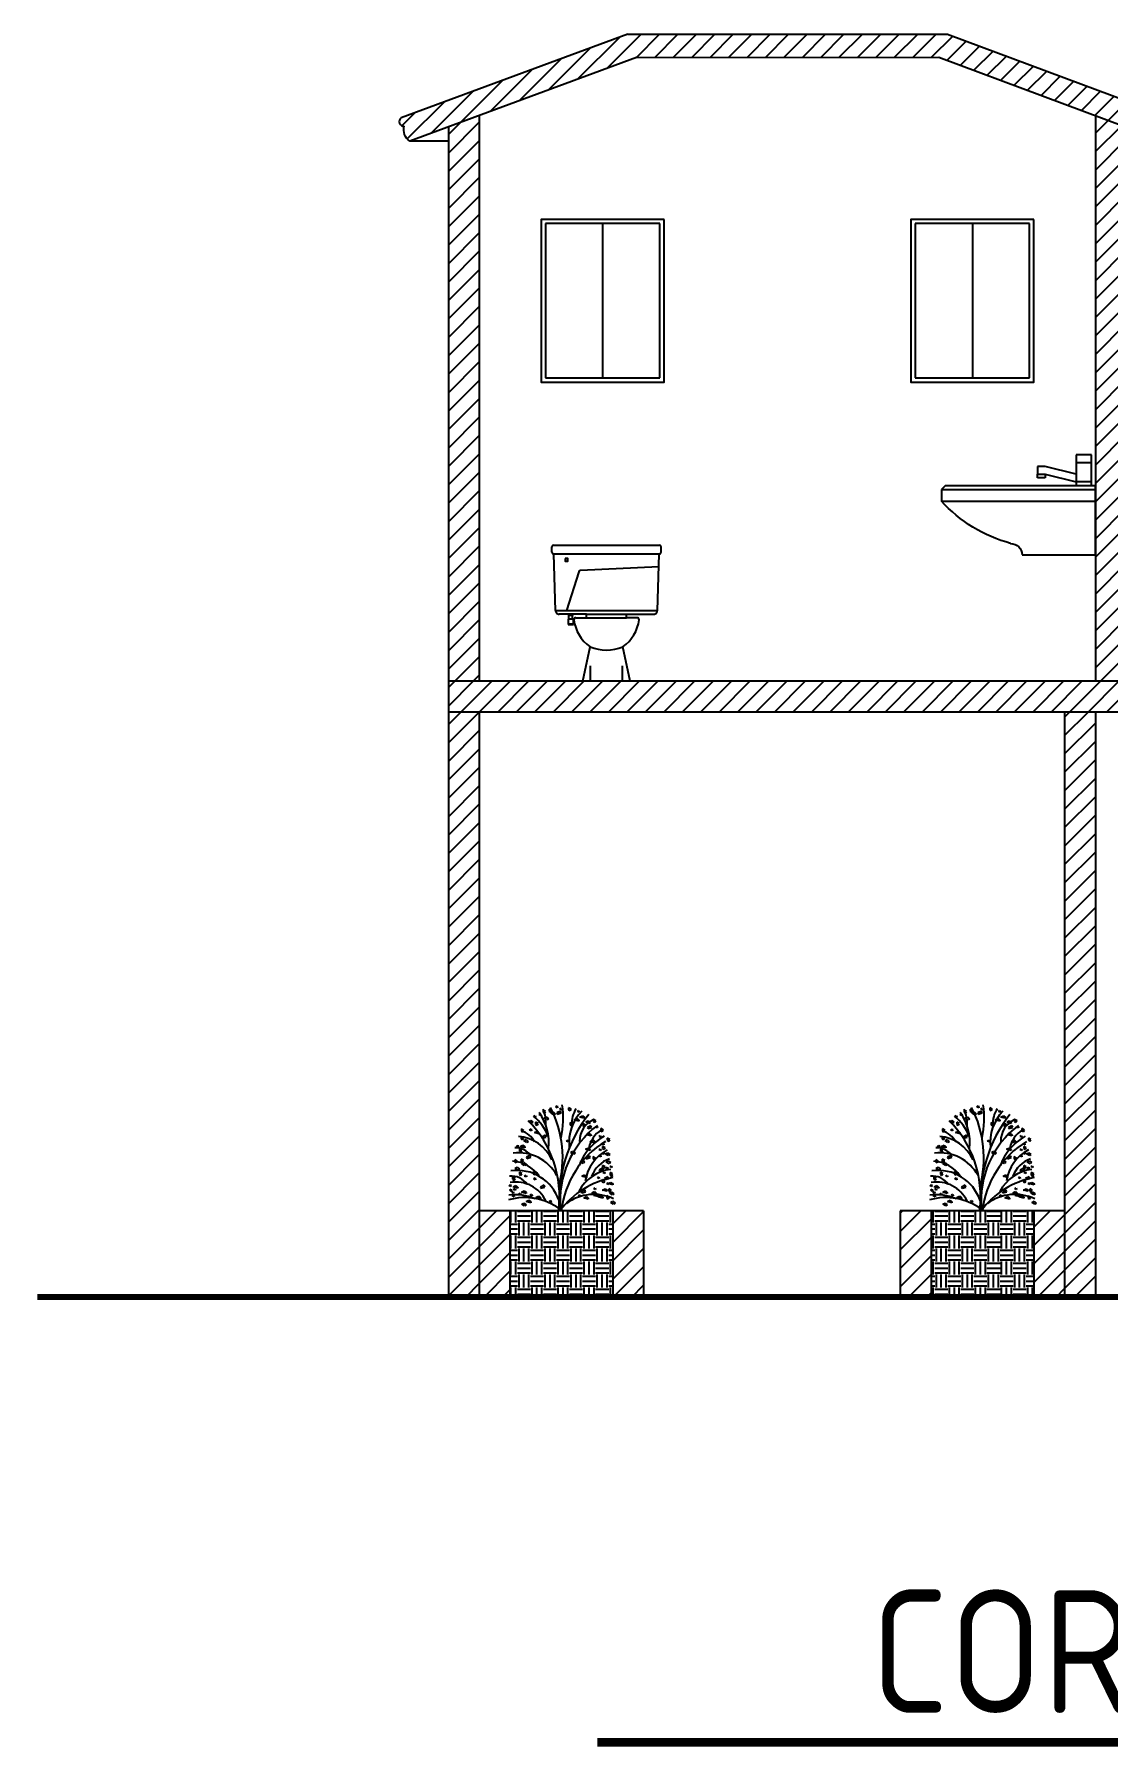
# Model space of a CAD drawing. Header units: millimetres. Extents: x -54.3 to 12.1, y 152.8 to 185.4.
# Drawn here: x -14.67 to -9.44, y 172.29 to 180.64 of the extents above; entities that cross this region are included whole.
import ezdxf
from ezdxf.enums import TextEntityAlignment as Align

# ---------------------------------------------------------------- set-up
doc = ezdxf.new("R2010")
doc.units = ezdxf.units.MM
doc.header["$LTSCALE"] = 2
for name, color, linetype in [('AUXILIARES', 210, 'Continuous'), ('MUROS', 30, 'Continuous'), ('PISO EXTERIOR', 55, 'Continuous'), ('PLANTAS', 80, 'Continuous'), ('TEXTO', 7, 'Continuous'), ('TITULO', 7, 'Continuous'), ('VENTANAS', 170, 'Continuous')]:
    doc.layers.add(name, color=color, linetype=linetype)
doc.styles.add('TITULOS', font='archquik.shx', dxfattribs={"width": 1.5, "height": 0.4})
pattern_1 = [(45, (35.941997, 28.9332), (-0.04490128, 0.04490128), [])]

# ---------------------------------------------------------------- blocks, each defined once
blk = doc.blocks.new('w.c. frente')
for p, q in [((-0.1207, 0.5041), (-0.1207, 0.5254)), ((-0.1136, 0.5325), (0.2982, 0.5325)), ((-0.1065, 0.2769), (-0.1136, 0.497)), ((0.2982, 0.497), (-0.1136, 0.497)), ((0.2911, 0.2769), (0.2982, 0.497)), ((0.3053, 0.5041), (0.3053, 0.5254)), ((-0.0157, 0.4284), (-0.0639, 0.2769)), ((0.2966, 0.4469), (-0.0093, 0.4333)), ((-0.1065, 0.2769), (0.2911, 0.2769)), ((0.0142, 0.2627), (-0.0923, 0.2627)), ((-0.037, 0.2422), (-0.058, 0.2422)), ((-0.058, 0.2422), (-0.058, 0.2212)), ((-0.058, 0.2247), (-0.037, 0.2247)), ((-0.058, 0.2212), (-0.037, 0.2212)), ((-0.0377, 0.2627), (-0.0573, 0.2627)), ((-0.0545, 0.2583), (-0.0573, 0.2627)), ((-0.0545, 0.2583), (-0.0405, 0.2583)), ((-0.0545, 0.2422), (-0.0545, 0.2583)), ((-0.0405, 0.2583), (-0.0377, 0.2627)), ((-0.0405, 0.2422), (-0.0405, 0.2583)), ((-0.037, 0.2212), (-0.037, 0.2422)), ((-0.0278, 0.2485), (0.0142, 0.2485)), ((0.0142, 0.2485), (0.0142, 0.2627)), ((0.0142, 0.2627), (0.1704, 0.2627)), ((0.0142, 0.2485), (0.1704, 0.2485)), ((0.1704, 0.2627), (0.2769, 0.2627)), ((0.1704, 0.2485), (0.1704, 0.2627)), ((0.2124, 0.2485), (0.1704, 0.2485)), ((0, 0), (0.0284, 0.1349)), ((0.1846, 0), (0.1562, 0.1349)), ((0.0298, 0), (0.0298, 0.06)), ((0.1548, 0), (0.1548, 0.06))]:
    blk.add_line(p, q)
blk.add_lwpolyline([(-0.0686, 0.4795), (-0.0686, 0.4697), (-0.0589, 0.4697), (-0.0589, 0.4795)], close=True)
for centre, radius, start, end in [((-0.1136, 0.5254), 0.0071, 90, 180), ((-0.1136, 0.5041), 0.0071, 180, 270), ((0.2982, 0.5254), 0.0071, 0, 90), ((0.2982, 0.5041), 0.0071, 270, 0), ((-0.0089, 0.4262), 0.0071, 92.5448, 162.34988), ((-0.093, 0.2762), 0.0135, 176.98575, 273.01425), ((0.2776, 0.2762), 0.0135, 266.98575, 3.01425), ((-0.0278, 0.2414), 0.0071, 90, 186.10173), ((0.1112, 0.2563), 0.1469, 186.10173, 235.68675), ((0.0734, 0.2563), 0.1469, 304.31325, 353.89827), ((0.2124, 0.2414), 0.0071, 353.89827, 90), ((0.0923, 0.2814), 0.1599, 246.43907, 293.56093)]:
    blk.add_arc(centre, radius, start, end)
blk = doc.blocks.new('lavabo lado')
for p, q in [((0.0188, 0.3562), (0.0188, 0.4875)), ((0.0188, 0.4875), (0.0938, 0.4875)), ((0.0938, 0.45), (0.0188, 0.45)), ((0.0938, 0.4875), (0.0938, 0.3562)), ((0.0938, 0.3937), (0.2438, 0.4312)), ((0.2438, 0.4312), (0.2813, 0.4312)), ((0.2813, 0.4312), (0.2813, 0.3937)), ((0, 0.3375), (0.7313, 0.3375)), ((0, 0), (0, 0.3375)), ((0.0188, 0.3375), (0.0188, 0.3562)), ((0.0188, 0.3562), (0.0938, 0.3562)), ((0.2438, 0.3937), (0.0938, 0.3562)), ((0.0938, 0.3562), (0.0938, 0.3375)), ((0.2438, 0.3937), (0.2438, 0.375)), ((0.2813, 0.3937), (0.2438, 0.3937)), ((0.2438, 0.375), (0.2813, 0.375)), ((0.2813, 0.375), (0.2813, 0.3937)), ((0.7313, 0.3375), (0.75, 0.3187)), ((0.75, 0.3187), (0, 0.3187)), ((0.75, 0.2625), (0, 0.2625)), ((0.75, 0.3187), (0.75, 0.2625)), ((0.3562, 0), (0, 0))]:
    blk.add_line(p, q)
for centre, radius, start, end in [((0.2285, 0.7366), 0.7048, 285.13281, 317.72635), ((0.4125, 0), 0.0562, 90.00001, 180.00001)]:
    blk.add_arc(centre, radius, start, end)

msp = doc.modelspace()

# ---------------------------------------------------------------- hatches: boundary and pattern name
at = {"layer": 'MUROS'}
h = msp.add_hatch(dxfattribs=at)
h.set_pattern_fill('ANSI31', color=256, scale=0.02, style=0)
h.set_pattern_definition(pattern_1)
h.paths.add_polyline_path([(-10.2238, 180.6369), (-11.78, 180.6369), (-12.8836, 180.2293, 0.763528), (-12.8685, 180.1893, 0.321208), (-12.8429, 180.1164), (-11.7384, 180.5244), (-10.2657, 180.5245), (-9.3541, 180.185), (-9.3541, 180.1141), (-9.1671, 180.114, 0.327753), (-9.1402, 180.1878, -0.773366), (-9.1383, 180.2041, 0.475836), (-9.1286, 180.2291)])
h = msp.add_hatch(dxfattribs=at)
h.set_pattern_fill('ANSI31', color=256, scale=0.02, style=0)
h.set_pattern_definition(pattern_1)
h.paths.add_polyline_path([(-12.6541, 177.485), (-12.5041, 177.485), (-12.5041, 180.2416), (-12.6541, 180.1862)])
h.paths.add_polyline_path([(-9.5041, 177.485), (-9.3541, 177.485), (-9.3541, 178.3517), (-9.3541, 178.4845, -0.011232), (-9.3542, 178.4886), (-9.3541, 178.4886), (-9.3541, 180.185), (-9.5041, 180.2409)])
h = msp.add_hatch(dxfattribs=at)
h.set_pattern_fill('ANSI31', color=256, scale=0.02, style=0)
h.set_pattern_definition(pattern_1)
h.paths.add_polyline_path([(-12.5041, 177.335), (-12.6541, 177.335), (-12.6541, 174.485), (-12.5041, 174.485)])
h = msp.add_hatch(dxfattribs=at)
h.set_pattern_fill('ANSI31', color=256, scale=0.02, style=0)
h.set_pattern_definition(pattern_1)
h.paths.add_polyline_path([(-9.5041, 177.335), (-9.6541, 177.335), (-9.6541, 174.485), (-9.5041, 174.485)])
h = msp.add_hatch(dxfattribs=at)
h.set_pattern_fill('ANSI31', color=256, scale=0.02, style=0)
h.set_pattern_definition(pattern_1)
h.paths.add_polyline_path([(-12.5041, 174.485), (-12.3541, 174.485), (-12.3541, 174.905), (-12.5041, 174.905)])
h.paths.add_polyline_path([(-11.8541, 174.485), (-11.7041, 174.485), (-11.7041, 174.905), (-11.8541, 174.905)])
h.paths.add_polyline_path([(-10.3041, 174.905), (-10.4541, 174.905), (-10.4541, 174.485), (-10.3041, 174.485)])
h.paths.add_polyline_path([(-9.8041, 174.485), (-9.6541, 174.485), (-9.6541, 174.905), (-9.8041, 174.905)])
at = {"layer": 'PISO EXTERIOR'}
h = msp.add_hatch(dxfattribs=at)
h.set_pattern_fill('ANSI31', color=256, scale=0.02, style=0)
h.set_pattern_definition(pattern_1)
h.paths.add_polyline_path([(-3.6541, 177.485), (-12.6541, 177.485), (-12.6541, 177.335), (-3.6541, 177.335)])
h = msp.add_hatch(dxfattribs=at)
h.set_pattern_fill('EARTH', color=256, scale=0.01, style=0)
h.set_pattern_definition([(0, (35.941997, 28.9332), (0.0635, 0.0635), [0.0635, -0.0635]), (0, (35.941997, 28.957016), (0.0635, 0.0635), [0.0635, -0.0635]), (0, (35.941997, 28.98083), (0.0635, 0.0635), [0.0635, -0.0635]), (90, (35.949934, 28.988766), (-0.0635, 0.0635), [0.0635, -0.0635]), (90, (35.973747, 28.988766), (-0.0635, 0.0635), [0.0635, -0.0635]), (90, (35.99756, 28.988766), (-0.0635, 0.0635), [0.0635, -0.0635])])
h.paths.add_polyline_path([(-12.3541, 174.905), (-12.3541, 174.485), (-11.8541, 174.485), (-11.8541, 174.905)])
h.paths.add_polyline_path([(-10.3041, 174.905), (-10.3041, 174.485), (-9.8041, 174.485), (-9.8041, 174.905)])

# ---------------------------------------------------------------- linework, layer by layer
at = {"layer": 'AUXILIARES'}
msp.add_arc((-12.8706, 180.2114), 0.0222, 125.98857, 275.4395, dxfattribs=at)
at = {"layer": 'MUROS'}
for p, q in [((-11.78, 180.6369), (-12.8836, 180.2293)), ((-11.78, 180.6369), (-10.2238, 180.6369)), ((-10.2238, 180.6369), (-9.1286, 180.2291)), ((-11.7384, 180.5244), (-12.842, 180.1168)), ((-11.7384, 180.5244), (-10.2657, 180.5245)), ((-10.2657, 180.5245), (-9.1705, 180.1166)), ((-12.5041, 180.2416), (-12.5041, 177.485)), ((-12.6541, 180.1862), (-12.6541, 177.485)), ((-3.6541, 177.485), (-12.6541, 177.485)), ((-12.6541, 177.485), (-12.6541, 177.335)), ((-3.6541, 177.335), (-12.6541, 177.335)), ((-12.6541, 177.335), (-12.6541, 174.485)), ((-12.5041, 177.335), (-12.5041, 174.485)), ((-9.6541, 177.335), (-9.6541, 174.485)), ((-9.5041, 177.335), (-9.5041, 174.485)), ((-11.7041, 174.905), (-12.5041, 174.905)), ((-12.3541, 174.905), (-12.3541, 174.485)), ((-11.8541, 174.905), (-11.8541, 174.485)), ((-11.7041, 174.905), (-11.7041, 174.485)), ((-10.4541, 174.905), (-10.4541, 174.485)), ((-9.6541, 174.905), (-10.4541, 174.905)), ((-10.3041, 174.905), (-10.3041, 174.485)), ((-9.8041, 174.905), (-9.8041, 174.485))]:
    msp.add_line(p, q, dxfattribs=at)
for points in [[(-9.5041, 180.2409), (-9.5041, 177.485)], [(-12.6541, 180.1155), (-12.8416, 180.1155)]]:
    msp.add_lwpolyline(points, dxfattribs=at)
msp.add_lwpolyline([(-12.8416, 180.1155, -0.327753), (-12.8685, 180.1893)], format="xyb", dxfattribs=at)
at = {"layer": 'PISO EXTERIOR', "const_width": 0.03}
msp.add_lwpolyline([(-1.949, 174.485), (-14.6549, 174.485)], dxfattribs=at)
at = {"layer": 'PLANTAS'}
for p, q in [((-12.2378, 175.3642), (-12.2309, 175.3694)), ((-12.2309, 175.3694), (-12.2291, 175.3608)), ((-12.2119, 175.3729), (-12.205, 175.378)), ((-12.2033, 175.3694), (-12.2119, 175.3729)), ((-12.205, 175.378), (-12.2033, 175.3694)), ((-12.1929, 175.3953), (-12.1929, 175.3849)), ((-12.1808, 175.3884), (-12.1929, 175.3953)), ((-12.1929, 175.3849), (-12.186, 175.3815)), ((-12.186, 175.3815), (-12.1808, 175.3884)), ((-12.1636, 175.4005), (-12.1636, 175.3901)), ((-12.1515, 175.3936), (-12.1636, 175.4005)), ((-12.1636, 175.3901), (-12.1566, 175.3867)), ((-12.1566, 175.3867), (-12.1515, 175.3936)), ((-12.1549, 175.3815), (-12.1446, 175.3867)), ((-12.1411, 175.3729), (-12.1549, 175.3815)), ((-12.1446, 175.3867), (-12.1342, 175.378)), ((-12.1342, 175.378), (-12.1411, 175.3729)), ((-12.1308, 175.4109), (-12.1239, 175.416)), ((-12.1221, 175.4074), (-12.1308, 175.4109)), ((-12.1085, 175.3904), (-12.1258, 175.3817)), ((-12.1258, 175.3817), (-12.1241, 175.3765)), ((-12.1241, 175.3765), (-12.1051, 175.3817)), ((-12.1239, 175.416), (-12.1221, 175.4074)), ((-12.1118, 175.4005), (-12.1049, 175.4057)), ((-12.1031, 175.397), (-12.1118, 175.4005)), ((-12.1051, 175.3817), (-12.1085, 175.3904)), ((-12.1049, 175.4057), (-12.1031, 175.397)), ((-12.0686, 175.4074), (-12.0686, 175.397)), ((-12.0565, 175.4005), (-12.0686, 175.4074)), ((-12.0686, 175.397), (-12.0617, 175.3936)), ((-12.0617, 175.3936), (-12.0565, 175.4005)), ((-12.0255, 175.3884), (-12.0186, 175.3936)), ((-12.0168, 175.3849), (-12.0255, 175.3884)), ((-12.0186, 175.3936), (-12.0168, 175.3849)), ((-12.0143, 175.362), (-12.0011, 175.3682)), ((-12.0011, 175.3682), (-11.9919, 175.3597)), ((-10.1878, 175.3642), (-10.1809, 175.3694)), ((-10.1809, 175.3694), (-10.1791, 175.3608)), ((-10.1619, 175.3729), (-10.155, 175.378)), ((-10.1533, 175.3694), (-10.1619, 175.3729)), ((-10.155, 175.378), (-10.1533, 175.3694)), ((-10.1308, 175.3884), (-10.1429, 175.3953)), ((-10.1429, 175.3953), (-10.1429, 175.3849)), ((-10.1429, 175.3849), (-10.136, 175.3815)), ((-10.136, 175.3815), (-10.1308, 175.3884)), ((-10.1015, 175.3936), (-10.1136, 175.4005)), ((-10.1136, 175.4005), (-10.1136, 175.3901)), ((-10.1136, 175.3901), (-10.1066, 175.3867)), ((-10.1066, 175.3867), (-10.1015, 175.3936)), ((-10.1049, 175.3815), (-10.0946, 175.3867)), ((-10.0911, 175.3729), (-10.1049, 175.3815)), ((-10.0946, 175.3867), (-10.0842, 175.378)), ((-10.0842, 175.378), (-10.0911, 175.3729)), ((-10.0808, 175.4109), (-10.0739, 175.416)), ((-10.0721, 175.4074), (-10.0808, 175.4109)), ((-10.0585, 175.3904), (-10.0758, 175.3817)), ((-10.0758, 175.3817), (-10.0741, 175.3765)), ((-10.0741, 175.3765), (-10.0551, 175.3817)), ((-10.0739, 175.416), (-10.0721, 175.4074)), ((-10.0618, 175.4005), (-10.0549, 175.4057)), ((-10.0531, 175.397), (-10.0618, 175.4005)), ((-10.0551, 175.3817), (-10.0585, 175.3904)), ((-10.0549, 175.4057), (-10.0531, 175.397)), ((-10.0065, 175.4005), (-10.0186, 175.4074)), ((-10.0186, 175.4074), (-10.0186, 175.397)), ((-10.0186, 175.397), (-10.0117, 175.3936)), ((-10.0117, 175.3936), (-10.0065, 175.4005)), ((-9.9755, 175.3884), (-9.9686, 175.3936)), ((-9.9668, 175.3849), (-9.9755, 175.3884)), ((-9.9686, 175.3936), (-9.9668, 175.3849)), ((-9.9643, 175.362), (-9.9511, 175.3682)), ((-9.9511, 175.3682), (-9.9419, 175.3597)), ((-12.2982, 175.3038), (-12.2982, 175.2934)), ((-12.2861, 175.2968), (-12.2982, 175.3038)), ((-12.2982, 175.2934), (-12.2913, 175.2899)), ((-12.2913, 175.2899), (-12.2861, 175.2968)), ((-12.2637, 175.34), (-12.2533, 175.3452)), ((-12.2499, 175.3314), (-12.2637, 175.34)), ((-12.2585, 175.2986), (-12.2516, 175.3038)), ((-12.2499, 175.2951), (-12.2585, 175.2986)), ((-12.2533, 175.3452), (-12.243, 175.3366)), ((-12.2516, 175.3038), (-12.2499, 175.2951)), ((-12.243, 175.3366), (-12.2499, 175.3314)), ((-12.2291, 175.3608), (-12.2378, 175.3642)), ((-12.2352, 175.286), (-12.2221, 175.2922)), ((-12.2128, 175.2798), (-12.2352, 175.286)), ((-12.2291, 175.3366), (-12.2291, 175.3262)), ((-12.2171, 175.3297), (-12.2291, 175.3366)), ((-12.2291, 175.3262), (-12.2222, 175.3228)), ((-12.2222, 175.3228), (-12.2171, 175.3297)), ((-12.2221, 175.2922), (-12.2128, 175.2837)), ((-12.2128, 175.2837), (-12.2128, 175.2798)), ((-12.1877, 175.3573), (-12.1774, 175.3625)), ((-12.1739, 175.3487), (-12.1877, 175.3573)), ((-12.1774, 175.3625), (-12.167, 175.3539)), ((-12.167, 175.3539), (-12.1739, 175.3487)), ((-12.0617, 175.3349), (-12.0617, 175.3245)), ((-12.0496, 175.3279), (-12.0617, 175.3349)), ((-12.0617, 175.3245), (-12.0548, 175.321)), ((-12.0548, 175.321), (-12.0496, 175.3279)), ((-12.0419, 175.3482), (-12.0288, 175.3544)), ((-12.0195, 175.342), (-12.0419, 175.3482)), ((-12.0288, 175.3544), (-12.0195, 175.3459)), ((-12.0195, 175.3459), (-12.0195, 175.342)), ((-11.9919, 175.3558), (-12.0143, 175.362)), ((-11.9996, 175.3314), (-11.9996, 175.321)), ((-11.9875, 175.3245), (-11.9996, 175.3314)), ((-11.9996, 175.321), (-11.9927, 175.3176)), ((-11.9927, 175.3176), (-11.9875, 175.3245)), ((-11.9919, 175.3597), (-11.9919, 175.3558)), ((-11.984, 175.3383), (-11.9737, 175.3435)), ((-11.9702, 175.3297), (-11.984, 175.3383)), ((-11.9601, 175.3195), (-11.9774, 175.3109)), ((-11.9774, 175.3109), (-11.9756, 175.3057)), ((-11.9756, 175.3057), (-11.9566, 175.3109)), ((-11.9737, 175.3435), (-11.9633, 175.3349)), ((-11.9633, 175.3349), (-11.9702, 175.3297)), ((-11.9566, 175.3109), (-11.9601, 175.3195)), ((-11.9478, 175.3504), (-11.9478, 175.34)), ((-11.9357, 175.3435), (-11.9478, 175.3504)), ((-11.9478, 175.34), (-11.9409, 175.3366)), ((-11.9409, 175.3366), (-11.9357, 175.3435)), ((-11.9374, 175.3124), (-11.9305, 175.3176)), ((-11.9288, 175.3089), (-11.9374, 175.3124)), ((-11.9305, 175.3176), (-11.9288, 175.3089)), ((-11.9115, 175.3055), (-11.9115, 175.2951)), ((-11.8995, 175.2986), (-11.9115, 175.3055)), ((-11.9115, 175.2951), (-11.9046, 175.2917)), ((-11.9046, 175.2917), (-11.8995, 175.2986)), ((-10.2361, 175.2968), (-10.2482, 175.3038)), ((-10.2482, 175.3038), (-10.2482, 175.2934)), ((-10.2482, 175.2934), (-10.2413, 175.2899)), ((-10.2413, 175.2899), (-10.2361, 175.2968)), ((-10.2137, 175.34), (-10.2033, 175.3452)), ((-10.1999, 175.3314), (-10.2137, 175.34)), ((-10.2085, 175.2986), (-10.2016, 175.3038)), ((-10.1999, 175.2951), (-10.2085, 175.2986)), ((-10.2033, 175.3452), (-10.193, 175.3366)), ((-10.2016, 175.3038), (-10.1999, 175.2951)), ((-10.193, 175.3366), (-10.1999, 175.3314)), ((-10.1791, 175.3608), (-10.1878, 175.3642)), ((-10.1852, 175.286), (-10.1721, 175.2922)), ((-10.1628, 175.2798), (-10.1852, 175.286)), ((-10.1671, 175.3297), (-10.1791, 175.3366)), ((-10.1791, 175.3366), (-10.1791, 175.3262)), ((-10.1791, 175.3262), (-10.1722, 175.3228)), ((-10.1722, 175.3228), (-10.1671, 175.3297)), ((-10.1721, 175.2922), (-10.1628, 175.2837)), ((-10.1628, 175.2837), (-10.1628, 175.2798)), ((-10.1377, 175.3573), (-10.1274, 175.3625)), ((-10.1239, 175.3487), (-10.1377, 175.3573)), ((-10.1274, 175.3625), (-10.117, 175.3539)), ((-10.117, 175.3539), (-10.1239, 175.3487)), ((-9.9996, 175.3279), (-10.0117, 175.3349)), ((-10.0117, 175.3349), (-10.0117, 175.3245)), ((-10.0117, 175.3245), (-10.0048, 175.321)), ((-10.0048, 175.321), (-9.9996, 175.3279)), ((-9.9919, 175.3482), (-9.9788, 175.3544)), ((-9.9695, 175.342), (-9.9919, 175.3482)), ((-9.9788, 175.3544), (-9.9695, 175.3459)), ((-9.9695, 175.3459), (-9.9695, 175.342)), ((-9.9419, 175.3558), (-9.9643, 175.362)), ((-9.9375, 175.3245), (-9.9496, 175.3314)), ((-9.9496, 175.3314), (-9.9496, 175.321)), ((-9.9496, 175.321), (-9.9427, 175.3176)), ((-9.9427, 175.3176), (-9.9375, 175.3245)), ((-9.9419, 175.3597), (-9.9419, 175.3558)), ((-9.934, 175.3383), (-9.9237, 175.3435)), ((-9.9202, 175.3297), (-9.934, 175.3383)), ((-9.9101, 175.3195), (-9.9274, 175.3109)), ((-9.9274, 175.3109), (-9.9256, 175.3057)), ((-9.9256, 175.3057), (-9.9066, 175.3109)), ((-9.9237, 175.3435), (-9.9133, 175.3349)), ((-9.9133, 175.3349), (-9.9202, 175.3297)), ((-9.9066, 175.3109), (-9.9101, 175.3195)), ((-9.8857, 175.3435), (-9.8978, 175.3504)), ((-9.8978, 175.3504), (-9.8978, 175.34)), ((-9.8978, 175.34), (-9.8909, 175.3366)), ((-9.8909, 175.3366), (-9.8857, 175.3435)), ((-9.8874, 175.3124), (-9.8805, 175.3176)), ((-9.8788, 175.3089), (-9.8874, 175.3124)), ((-9.8805, 175.3176), (-9.8788, 175.3089)), ((-9.8495, 175.2986), (-9.8615, 175.3055)), ((-9.8615, 175.3055), (-9.8615, 175.2951)), ((-9.8615, 175.2951), (-9.8546, 175.2917)), ((-9.8546, 175.2917), (-9.8495, 175.2986)), ((-12.3224, 175.2191), (-12.3155, 175.2243)), ((-12.3137, 175.2157), (-12.3224, 175.2191)), ((-12.3155, 175.2243), (-12.3137, 175.2157)), ((-12.3085, 175.2053), (-12.3085, 175.1949)), ((-12.2965, 175.1984), (-12.3085, 175.2053)), ((-12.3042, 175.2186), (-12.2911, 175.2248)), ((-12.2819, 175.2125), (-12.3042, 175.2186)), ((-12.2999, 175.2658), (-12.2999, 175.2554)), ((-12.2878, 175.2588), (-12.2999, 175.2658)), ((-12.2999, 175.2554), (-12.293, 175.2519)), ((-12.293, 175.2519), (-12.2878, 175.2588)), ((-12.2911, 175.2248), (-12.2819, 175.2163)), ((-12.2861, 175.2468), (-12.2758, 175.2519)), ((-12.2723, 175.2381), (-12.2861, 175.2468)), ((-12.2819, 175.2163), (-12.2819, 175.2125)), ((-12.2758, 175.2519), (-12.2654, 175.2433)), ((-12.2654, 175.2433), (-12.2723, 175.2381)), ((-12.181, 175.2729), (-12.1983, 175.2643)), ((-12.1983, 175.2643), (-12.1966, 175.2591)), ((-12.1966, 175.2591), (-12.1776, 175.2643)), ((-12.1776, 175.2643), (-12.181, 175.2729)), ((-12.079, 175.245), (-12.0721, 175.2502)), ((-12.0703, 175.2416), (-12.079, 175.245)), ((-12.0721, 175.2502), (-12.0703, 175.2416)), ((-11.9866, 175.2048), (-11.9735, 175.211)), ((-11.9643, 175.1987), (-11.9866, 175.2048)), ((-11.9815, 175.2757), (-11.9684, 175.2818)), ((-11.9591, 175.2695), (-11.9815, 175.2757)), ((-11.9735, 175.211), (-11.9643, 175.2025)), ((-11.9684, 175.2818), (-11.9591, 175.2733)), ((-11.9643, 175.2025), (-11.9643, 175.1987)), ((-11.9633, 175.2416), (-11.9564, 175.2468)), ((-11.9547, 175.2381), (-11.9633, 175.2416)), ((-11.9599, 175.245), (-11.9495, 175.2502)), ((-11.9461, 175.2364), (-11.9599, 175.245)), ((-11.9591, 175.2733), (-11.9591, 175.2695)), ((-11.9564, 175.2468), (-11.9547, 175.2381)), ((-11.9495, 175.2502), (-11.9392, 175.2416)), ((-11.9392, 175.2416), (-11.9461, 175.2364)), ((-11.9202, 175.2675), (-11.9133, 175.2727)), ((-11.9115, 175.264), (-11.9202, 175.2675)), ((-11.9202, 175.2018), (-11.9133, 175.207)), ((-11.9115, 175.1984), (-11.9202, 175.2018)), ((-11.9133, 175.2727), (-11.9115, 175.264)), ((-11.9133, 175.207), (-11.9115, 175.1984)), ((-11.9064, 175.2295), (-11.8995, 175.2347)), ((-11.8977, 175.226), (-11.9064, 175.2295)), ((-11.9029, 175.2191), (-11.9029, 175.2088)), ((-11.8908, 175.2122), (-11.9029, 175.2191)), ((-11.9029, 175.2088), (-11.896, 175.2053)), ((-11.8995, 175.2347), (-11.8977, 175.226)), ((-11.896, 175.2053), (-11.8908, 175.2122)), ((-11.8805, 175.2588), (-11.8805, 175.2485)), ((-11.8684, 175.2519), (-11.8805, 175.2588)), ((-11.8805, 175.2485), (-11.8736, 175.245)), ((-11.8736, 175.245), (-11.8684, 175.2519)), ((-10.2724, 175.2191), (-10.2655, 175.2243)), ((-10.2637, 175.2157), (-10.2724, 175.2191)), ((-10.2655, 175.2243), (-10.2637, 175.2157)), ((-10.2465, 175.1984), (-10.2585, 175.2053)), ((-10.2585, 175.2053), (-10.2585, 175.1949)), ((-10.2542, 175.2186), (-10.2411, 175.2248)), ((-10.2319, 175.2125), (-10.2542, 175.2186)), ((-10.2378, 175.2588), (-10.2499, 175.2658)), ((-10.2499, 175.2658), (-10.2499, 175.2554)), ((-10.2499, 175.2554), (-10.243, 175.2519)), ((-10.243, 175.2519), (-10.2378, 175.2588)), ((-10.2411, 175.2248), (-10.2319, 175.2163)), ((-10.2361, 175.2468), (-10.2258, 175.2519)), ((-10.2223, 175.2381), (-10.2361, 175.2468)), ((-10.2319, 175.2163), (-10.2319, 175.2125)), ((-10.2258, 175.2519), (-10.2154, 175.2433)), ((-10.2154, 175.2433), (-10.2223, 175.2381)), ((-10.131, 175.2729), (-10.1483, 175.2643)), ((-10.1483, 175.2643), (-10.1466, 175.2591)), ((-10.1466, 175.2591), (-10.1276, 175.2643)), ((-10.1276, 175.2643), (-10.131, 175.2729)), ((-10.029, 175.245), (-10.0221, 175.2502)), ((-10.0203, 175.2416), (-10.029, 175.245)), ((-10.0221, 175.2502), (-10.0203, 175.2416)), ((-9.9366, 175.2048), (-9.9235, 175.211)), ((-9.9143, 175.1987), (-9.9366, 175.2048)), ((-9.9315, 175.2757), (-9.9184, 175.2818)), ((-9.9091, 175.2695), (-9.9315, 175.2757)), ((-9.9235, 175.211), (-9.9143, 175.2025)), ((-9.9184, 175.2818), (-9.9091, 175.2733)), ((-9.9143, 175.2025), (-9.9143, 175.1987)), ((-9.9133, 175.2416), (-9.9064, 175.2468)), ((-9.9047, 175.2381), (-9.9133, 175.2416)), ((-9.9099, 175.245), (-9.8995, 175.2502)), ((-9.8961, 175.2364), (-9.9099, 175.245)), ((-9.9091, 175.2733), (-9.9091, 175.2695)), ((-9.9064, 175.2468), (-9.9047, 175.2381)), ((-9.8995, 175.2502), (-9.8892, 175.2416)), ((-9.8892, 175.2416), (-9.8961, 175.2364)), ((-9.8702, 175.2675), (-9.8633, 175.2727)), ((-9.8615, 175.264), (-9.8702, 175.2675)), ((-9.8702, 175.2018), (-9.8633, 175.207)), ((-9.8615, 175.1984), (-9.8702, 175.2018)), ((-9.8633, 175.2727), (-9.8615, 175.264)), ((-9.8633, 175.207), (-9.8615, 175.1984)), ((-9.8564, 175.2295), (-9.8495, 175.2347)), ((-9.8477, 175.226), (-9.8564, 175.2295)), ((-9.8408, 175.2122), (-9.8529, 175.2191)), ((-9.8529, 175.2191), (-9.8529, 175.2088)), ((-9.8529, 175.2088), (-9.846, 175.2053)), ((-9.8495, 175.2347), (-9.8477, 175.226)), ((-9.846, 175.2053), (-9.8408, 175.2122)), ((-9.8184, 175.2519), (-9.8305, 175.2588)), ((-9.8305, 175.2588), (-9.8305, 175.2485)), ((-9.8305, 175.2485), (-9.8236, 175.245)), ((-9.8236, 175.245), (-9.8184, 175.2519)), ((-12.331, 175.1535), (-12.331, 175.1431)), ((-12.3189, 175.1466), (-12.331, 175.1535)), ((-12.331, 175.1431), (-12.3241, 175.1397)), ((-12.3293, 175.112), (-12.3189, 175.1172)), ((-12.3241, 175.1397), (-12.3189, 175.1466)), ((-12.3189, 175.1172), (-12.3085, 175.1086)), ((-12.3085, 175.1949), (-12.3016, 175.1915)), ((-12.3016, 175.1915), (-12.2965, 175.1984)), ((-12.2878, 175.15), (-12.2999, 175.1569)), ((-12.2999, 175.1569), (-12.2999, 175.1466)), ((-12.2999, 175.1466), (-12.293, 175.1431)), ((-12.2965, 175.1345), (-12.2861, 175.1397)), ((-12.2827, 175.1258), (-12.2965, 175.1345)), ((-12.293, 175.1431), (-12.2878, 175.15)), ((-12.2861, 175.1397), (-12.2758, 175.131)), ((-12.2758, 175.131), (-12.2827, 175.1258)), ((-12.2568, 175.1742), (-12.274, 175.1656)), ((-12.274, 175.1656), (-12.2723, 175.1604)), ((-12.2723, 175.1604), (-12.2533, 175.1656)), ((-12.2533, 175.1656), (-12.2568, 175.1742)), ((-12.0583, 175.1898), (-12.0479, 175.1949)), ((-12.0445, 175.1811), (-12.0583, 175.1898)), ((-12.0479, 175.1949), (-12.0375, 175.1863)), ((-12.0375, 175.1863), (-12.0445, 175.1811)), ((-12.0117, 175.1448), (-12.0013, 175.15)), ((-11.9978, 175.1362), (-12.0117, 175.1448)), ((-12.0013, 175.15), (-11.9909, 175.1414)), ((-11.9909, 175.1414), (-11.9978, 175.1362)), ((-11.967, 175.1727), (-11.9843, 175.1641)), ((-11.9843, 175.1641), (-11.9825, 175.1589)), ((-11.9825, 175.1589), (-11.9636, 175.1641)), ((-11.9636, 175.1641), (-11.967, 175.1727)), ((-11.9495, 175.169), (-11.9495, 175.1587)), ((-11.9374, 175.1621), (-11.9495, 175.169)), ((-11.9495, 175.1587), (-11.9426, 175.1552)), ((-11.9426, 175.1552), (-11.9374, 175.1621)), ((-11.9202, 175.1707), (-11.9133, 175.1759)), ((-11.9115, 175.1673), (-11.9202, 175.1707)), ((-11.9133, 175.1759), (-11.9115, 175.1673)), ((-11.9046, 175.1846), (-11.8977, 175.1898)), ((-11.896, 175.1811), (-11.9046, 175.1846)), ((-11.9029, 175.1258), (-11.9029, 175.1155)), ((-11.8908, 175.1189), (-11.9029, 175.1258)), ((-11.8977, 175.1898), (-11.896, 175.1811)), ((-11.896, 175.112), (-11.8908, 175.1189)), ((-11.8891, 175.1828), (-11.8787, 175.188)), ((-11.8753, 175.1742), (-11.8891, 175.1828)), ((-11.8856, 175.1431), (-11.8753, 175.1483)), ((-11.8718, 175.1345), (-11.8856, 175.1431)), ((-11.8856, 175.112), (-11.8787, 175.1172)), ((-11.8787, 175.188), (-11.8684, 175.1794)), ((-11.8787, 175.1172), (-11.877, 175.1086)), ((-11.8684, 175.1794), (-11.8753, 175.1742)), ((-11.8753, 175.1483), (-11.8649, 175.1397)), ((-11.8649, 175.1397), (-11.8718, 175.1345)), ((-11.8667, 175.1189), (-11.8598, 175.1241)), ((-11.858, 175.1155), (-11.8667, 175.1189)), ((-11.8598, 175.1241), (-11.858, 175.1155)), ((-10.2689, 175.1466), (-10.281, 175.1535)), ((-10.281, 175.1535), (-10.281, 175.1431)), ((-10.281, 175.1431), (-10.2741, 175.1397)), ((-10.2793, 175.112), (-10.2689, 175.1172)), ((-10.2741, 175.1397), (-10.2689, 175.1466)), ((-10.2689, 175.1172), (-10.2585, 175.1086)), ((-10.2585, 175.1949), (-10.2516, 175.1915)), ((-10.2516, 175.1915), (-10.2465, 175.1984)), ((-10.2499, 175.1569), (-10.2499, 175.1466)), ((-10.2378, 175.15), (-10.2499, 175.1569)), ((-10.2499, 175.1466), (-10.243, 175.1431)), ((-10.2465, 175.1345), (-10.2361, 175.1397)), ((-10.2327, 175.1258), (-10.2465, 175.1345)), ((-10.243, 175.1431), (-10.2378, 175.15)), ((-10.2361, 175.1397), (-10.2258, 175.131)), ((-10.2258, 175.131), (-10.2327, 175.1258)), ((-10.2068, 175.1742), (-10.224, 175.1656)), ((-10.224, 175.1656), (-10.2223, 175.1604)), ((-10.2223, 175.1604), (-10.2033, 175.1656)), ((-10.2033, 175.1656), (-10.2068, 175.1742)), ((-10.0083, 175.1898), (-9.9979, 175.1949)), ((-9.9945, 175.1811), (-10.0083, 175.1898)), ((-9.9979, 175.1949), (-9.9875, 175.1863)), ((-9.9875, 175.1863), (-9.9945, 175.1811)), ((-9.9617, 175.1448), (-9.9513, 175.15)), ((-9.9478, 175.1362), (-9.9617, 175.1448)), ((-9.9513, 175.15), (-9.9409, 175.1414)), ((-9.9409, 175.1414), (-9.9478, 175.1362)), ((-9.917, 175.1727), (-9.9343, 175.1641)), ((-9.9343, 175.1641), (-9.9325, 175.1589)), ((-9.9325, 175.1589), (-9.9136, 175.1641)), ((-9.9136, 175.1641), (-9.917, 175.1727)), ((-9.8874, 175.1621), (-9.8995, 175.169)), ((-9.8995, 175.169), (-9.8995, 175.1587)), ((-9.8995, 175.1587), (-9.8926, 175.1552)), ((-9.8926, 175.1552), (-9.8874, 175.1621)), ((-9.8702, 175.1707), (-9.8633, 175.1759)), ((-9.8615, 175.1673), (-9.8702, 175.1707)), ((-9.8633, 175.1759), (-9.8615, 175.1673)), ((-9.8546, 175.1846), (-9.8477, 175.1898)), ((-9.846, 175.1811), (-9.8546, 175.1846)), ((-9.8408, 175.1189), (-9.8529, 175.1258)), ((-9.8529, 175.1258), (-9.8529, 175.1155)), ((-9.8477, 175.1898), (-9.846, 175.1811)), ((-9.846, 175.112), (-9.8408, 175.1189)), ((-9.8391, 175.1828), (-9.8287, 175.188)), ((-9.8253, 175.1742), (-9.8391, 175.1828)), ((-9.8356, 175.1431), (-9.8253, 175.1483)), ((-9.8218, 175.1345), (-9.8356, 175.1431)), ((-9.8356, 175.112), (-9.8287, 175.1172)), ((-9.8287, 175.188), (-9.8184, 175.1794)), ((-9.8287, 175.1172), (-9.827, 175.1086)), ((-9.8184, 175.1794), (-9.8253, 175.1742)), ((-9.8253, 175.1483), (-9.8149, 175.1397)), ((-9.8149, 175.1397), (-9.8218, 175.1345)), ((-9.8167, 175.1189), (-9.8098, 175.1241)), ((-9.808, 175.1155), (-9.8167, 175.1189)), ((-9.8098, 175.1241), (-9.808, 175.1155)), ((-12.3413, 175.0688), (-12.3413, 175.0585)), ((-12.3293, 175.0619), (-12.3413, 175.0688)), ((-12.3413, 175.0585), (-12.3344, 175.055)), ((-12.3344, 175.055), (-12.3293, 175.0619)), ((-12.3155, 175.1034), (-12.3293, 175.112)), ((-12.3085, 175.1086), (-12.3155, 175.1034)), ((-12.3085, 175.093), (-12.3085, 175.0827)), ((-12.2965, 175.0861), (-12.3085, 175.093)), ((-12.3085, 175.0827), (-12.3016, 175.0792)), ((-12.3016, 175.0792), (-12.2965, 175.0861)), ((-12.2827, 175.074), (-12.2758, 175.0792)), ((-12.274, 175.0706), (-12.2827, 175.074)), ((-12.2758, 175.0792), (-12.274, 175.0706)), ((-12.2412, 175.0947), (-12.2412, 175.0844)), ((-12.2291, 175.0878), (-12.2412, 175.0947)), ((-12.2412, 175.0844), (-12.2343, 175.0809)), ((-12.2378, 175.0602), (-12.2309, 175.0654)), ((-12.2291, 175.0567), (-12.2378, 175.0602)), ((-12.2343, 175.0809), (-12.2291, 175.0878)), ((-12.2309, 175.0654), (-12.2291, 175.0567)), ((-12.0039, 175.0735), (-11.9908, 175.0797)), ((-11.9815, 175.0674), (-12.0039, 175.0735)), ((-11.9908, 175.0797), (-11.9815, 175.0712)), ((-11.9815, 175.0712), (-11.9815, 175.0674)), ((-11.9288, 175.0654), (-11.9219, 175.0706)), ((-11.9202, 175.0619), (-11.9288, 175.0654)), ((-11.9219, 175.0706), (-11.9202, 175.0619)), ((-11.9031, 175.1123), (-11.9204, 175.1036)), ((-11.9204, 175.1036), (-11.9187, 175.0984)), ((-11.9187, 175.0984), (-11.8997, 175.1036)), ((-11.9046, 175.0567), (-11.9046, 175.0464)), ((-11.8926, 175.0498), (-11.9046, 175.0567)), ((-11.9046, 175.0464), (-11.8977, 175.0429)), ((-11.8997, 175.1036), (-11.9031, 175.1123)), ((-11.9029, 175.1155), (-11.896, 175.112)), ((-11.9012, 175.0896), (-11.8943, 175.0947)), ((-11.8926, 175.0861), (-11.9012, 175.0896)), ((-11.8977, 175.0429), (-11.8926, 175.0498)), ((-11.8772, 175.0708), (-11.8945, 175.0622)), ((-11.8945, 175.0622), (-11.8928, 175.057)), ((-11.8943, 175.0947), (-11.8926, 175.0861)), ((-11.8928, 175.057), (-11.8738, 175.0622)), ((-11.877, 175.1086), (-11.8856, 175.112)), ((-11.8822, 175.036), (-11.8753, 175.0412)), ((-11.8736, 175.0326), (-11.8822, 175.036)), ((-11.8738, 175.0622), (-11.8772, 175.0708)), ((-11.8762, 175.0373), (-11.8631, 175.0434)), ((-11.8538, 175.0311), (-11.8762, 175.0373)), ((-11.8753, 175.0412), (-11.8736, 175.0326)), ((-11.8667, 175.0913), (-11.8667, 175.0809)), ((-11.8546, 175.0844), (-11.8667, 175.0913)), ((-11.8667, 175.0809), (-11.8598, 175.0775)), ((-11.8649, 175.0757), (-11.858, 175.0809)), ((-11.8563, 175.0723), (-11.8649, 175.0757)), ((-11.8631, 175.0434), (-11.8538, 175.035)), ((-11.8615, 175.036), (-11.8546, 175.0412)), ((-11.8529, 175.0326), (-11.8615, 175.036)), ((-11.8598, 175.0775), (-11.8546, 175.0844)), ((-11.858, 175.0809), (-11.8563, 175.0723)), ((-11.8546, 175.0412), (-11.8529, 175.0326)), ((-11.8538, 175.035), (-11.8538, 175.0311)), ((-10.2793, 175.0619), (-10.2913, 175.0688)), ((-10.2913, 175.0688), (-10.2913, 175.0585)), ((-10.2913, 175.0585), (-10.2844, 175.055)), ((-10.2844, 175.055), (-10.2793, 175.0619)), ((-10.2655, 175.1034), (-10.2793, 175.112)), ((-10.2585, 175.1086), (-10.2655, 175.1034)), ((-10.2465, 175.0861), (-10.2585, 175.093)), ((-10.2585, 175.093), (-10.2585, 175.0827)), ((-10.2585, 175.0827), (-10.2516, 175.0792)), ((-10.2516, 175.0792), (-10.2465, 175.0861)), ((-10.2327, 175.074), (-10.2258, 175.0792)), ((-10.224, 175.0706), (-10.2327, 175.074)), ((-10.2258, 175.0792), (-10.224, 175.0706)), ((-10.1791, 175.0878), (-10.1912, 175.0947)), ((-10.1912, 175.0947), (-10.1912, 175.0844)), ((-10.1912, 175.0844), (-10.1843, 175.0809)), ((-10.1878, 175.0602), (-10.1809, 175.0654)), ((-10.1791, 175.0567), (-10.1878, 175.0602)), ((-10.1843, 175.0809), (-10.1791, 175.0878)), ((-10.1809, 175.0654), (-10.1791, 175.0567)), ((-9.9539, 175.0735), (-9.9408, 175.0797)), ((-9.9315, 175.0674), (-9.9539, 175.0735)), ((-9.9408, 175.0797), (-9.9315, 175.0712)), ((-9.9315, 175.0712), (-9.9315, 175.0674)), ((-9.8788, 175.0654), (-9.8719, 175.0706)), ((-9.8702, 175.0619), (-9.8788, 175.0654)), ((-9.8719, 175.0706), (-9.8702, 175.0619)), ((-9.8531, 175.1123), (-9.8704, 175.1036)), ((-9.8704, 175.1036), (-9.8687, 175.0984)), ((-9.8687, 175.0984), (-9.8497, 175.1036)), ((-9.8426, 175.0498), (-9.8546, 175.0567)), ((-9.8546, 175.0567), (-9.8546, 175.0464)), ((-9.8546, 175.0464), (-9.8477, 175.0429)), ((-9.8497, 175.1036), (-9.8531, 175.1123)), ((-9.8529, 175.1155), (-9.846, 175.112)), ((-9.8512, 175.0896), (-9.8443, 175.0947)), ((-9.8426, 175.0861), (-9.8512, 175.0896)), ((-9.8477, 175.0429), (-9.8426, 175.0498)), ((-9.8272, 175.0708), (-9.8445, 175.0622)), ((-9.8445, 175.0622), (-9.8428, 175.057)), ((-9.8443, 175.0947), (-9.8426, 175.0861)), ((-9.8428, 175.057), (-9.8238, 175.0622)), ((-9.827, 175.1086), (-9.8356, 175.112)), ((-9.8322, 175.036), (-9.8253, 175.0412)), ((-9.8236, 175.0326), (-9.8322, 175.036)), ((-9.8238, 175.0622), (-9.8272, 175.0708)), ((-9.8262, 175.0373), (-9.8131, 175.0434)), ((-9.8038, 175.0311), (-9.8262, 175.0373)), ((-9.8253, 175.0412), (-9.8236, 175.0326)), ((-9.8046, 175.0844), (-9.8167, 175.0913)), ((-9.8167, 175.0913), (-9.8167, 175.0809)), ((-9.8167, 175.0809), (-9.8098, 175.0775)), ((-9.8149, 175.0757), (-9.808, 175.0809)), ((-9.8063, 175.0723), (-9.8149, 175.0757)), ((-9.8131, 175.0434), (-9.8038, 175.035)), ((-9.8115, 175.036), (-9.8046, 175.0412)), ((-9.8029, 175.0326), (-9.8115, 175.036)), ((-9.8098, 175.0775), (-9.8046, 175.0844)), ((-9.808, 175.0809), (-9.8063, 175.0723)), ((-9.8046, 175.0412), (-9.8029, 175.0326)), ((-9.8038, 175.035), (-9.8038, 175.0311)), ((-12.3586, 175.0274), (-12.3517, 175.0326)), ((-12.35, 175.0239), (-12.3586, 175.0274)), ((-12.3552, 175.0049), (-12.3482, 175.0101)), ((-12.3465, 175.0015), (-12.3552, 175.0049)), ((-12.3517, 175.0326), (-12.35, 175.0239)), ((-12.3482, 175.0101), (-12.3465, 175.0015)), ((-12.3448, 174.9946), (-12.3379, 174.9997)), ((-12.3362, 174.9911), (-12.3448, 174.9946)), ((-12.3431, 174.9773), (-12.3362, 174.9825)), ((-12.3344, 174.9738), (-12.3431, 174.9773)), ((-12.3388, 175.0217), (-12.3257, 175.0279)), ((-12.3164, 175.0156), (-12.3388, 175.0217)), ((-12.3379, 174.9997), (-12.3362, 174.9911)), ((-12.3362, 175.0084), (-12.3293, 175.0136)), ((-12.3275, 175.0049), (-12.3362, 175.0084)), ((-12.3362, 174.9825), (-12.3344, 174.9738)), ((-12.3293, 175.0136), (-12.3275, 175.0049)), ((-12.3257, 175.0279), (-12.3164, 175.0194)), ((-12.3164, 175.0194), (-12.3164, 175.0156)), ((-12.3103, 174.9859), (-12.3034, 174.9911)), ((-12.3016, 174.9825), (-12.3103, 174.9859)), ((-12.3034, 174.9911), (-12.3016, 174.9825)), ((-12.2973, 174.9958), (-12.2842, 175.002)), ((-12.275, 174.9896), (-12.2973, 174.9958)), ((-12.2842, 175.002), (-12.275, 174.9935)), ((-12.275, 174.9935), (-12.275, 174.9896)), ((-12.2749, 174.9509), (-12.2618, 174.9571)), ((-12.2525, 174.9447), (-12.2749, 174.9509)), ((-12.2618, 174.9571), (-12.2525, 174.9486)), ((-12.255, 174.9807), (-12.2481, 174.9859)), ((-12.2464, 174.9773), (-12.255, 174.9807)), ((-12.2481, 174.9859), (-12.2464, 174.9773)), ((-12.2283, 174.9699), (-12.2152, 174.9761)), ((-12.2059, 174.9637), (-12.2283, 174.9699)), ((-12.2152, 174.9761), (-12.2059, 174.9676)), ((-12.2059, 174.9676), (-12.2059, 174.9637)), ((-12.1879, 175.0293), (-12.2052, 175.0207)), ((-12.2052, 175.0207), (-12.2035, 175.0155)), ((-12.2035, 175.0155), (-12.1845, 175.0207)), ((-12.1845, 175.0207), (-12.1879, 175.0293)), ((-12.1618, 174.9496), (-12.1549, 174.9548)), ((-12.1532, 174.9462), (-12.1618, 174.9496)), ((-12.1549, 174.9548), (-12.1532, 174.9462)), ((-12.0634, 174.9583), (-12.0565, 174.9635)), ((-12.0548, 174.9548), (-12.0634, 174.9583)), ((-12.0565, 174.9635), (-12.0548, 174.9548)), ((-12.0203, 174.9773), (-12.0134, 174.9825)), ((-12.0117, 174.9738), (-12.0203, 174.9773)), ((-12.0134, 174.9825), (-12.0117, 174.9738)), ((-11.9894, 175.0069), (-12.0067, 174.9982)), ((-12.0067, 174.9982), (-12.005, 174.9931)), ((-12.005, 174.9931), (-11.986, 174.9982)), ((-11.9953, 174.9682), (-11.9822, 174.9744)), ((-11.9729, 174.962), (-11.9953, 174.9682)), ((-11.986, 174.9982), (-11.9894, 175.0069)), ((-11.9822, 174.9744), (-11.9729, 174.9659)), ((-11.9729, 174.9659), (-11.9729, 174.962)), ((-11.9556, 174.9924), (-11.9425, 174.9985)), ((-11.9332, 174.9862), (-11.9556, 174.9924)), ((-11.9461, 175.0118), (-11.9392, 175.017)), ((-11.9374, 175.0084), (-11.9461, 175.0118)), ((-11.9452, 174.9803), (-11.9321, 174.9864)), ((-11.9228, 174.9741), (-11.9452, 174.9803)), ((-11.9425, 174.9985), (-11.9332, 174.99)), ((-11.9392, 175.017), (-11.9374, 175.0084)), ((-11.9332, 174.99), (-11.9332, 174.9862)), ((-11.9321, 174.9864), (-11.9228, 174.978)), ((-11.9245, 174.9734), (-11.9114, 174.9795)), ((-11.9021, 174.9672), (-11.9245, 174.9734)), ((-11.9228, 174.978), (-11.9228, 174.9741)), ((-11.9114, 174.9795), (-11.9021, 174.971)), ((-11.9038, 175.0062), (-11.8907, 175.0124)), ((-11.8814, 175), (-11.9038, 175.0062)), ((-11.9021, 174.971), (-11.9021, 174.9672)), ((-11.8907, 175.0124), (-11.8814, 175.0039)), ((-11.8822, 174.9773), (-11.8822, 174.9669)), ((-11.8701, 174.9704), (-11.8822, 174.9773)), ((-11.8822, 174.9669), (-11.8753, 174.9635)), ((-11.8814, 175.0039), (-11.8814, 175)), ((-11.8753, 174.9635), (-11.8701, 174.9704)), ((-11.8736, 175.0118), (-11.8736, 175.0015)), ((-11.8615, 175.0049), (-11.8736, 175.0118)), ((-11.8736, 175.0015), (-11.8667, 174.998)), ((-11.8684, 174.9911), (-11.858, 174.9963)), ((-11.8546, 174.9825), (-11.8684, 174.9911)), ((-11.8667, 174.998), (-11.8615, 175.0049)), ((-11.8632, 174.9462), (-11.8529, 174.9514)), ((-11.858, 174.9963), (-11.8477, 174.9876)), ((-11.8477, 174.9876), (-11.8546, 174.9825)), ((-11.8529, 174.9514), (-11.8425, 174.9427)), ((-10.3086, 175.0274), (-10.3017, 175.0326)), ((-10.3, 175.0239), (-10.3086, 175.0274)), ((-10.3052, 175.0049), (-10.2982, 175.0101)), ((-10.2965, 175.0015), (-10.3052, 175.0049)), ((-10.3017, 175.0326), (-10.3, 175.0239)), ((-10.2982, 175.0101), (-10.2965, 175.0015)), ((-10.2948, 174.9946), (-10.2879, 174.9997)), ((-10.2862, 174.9911), (-10.2948, 174.9946)), ((-10.2931, 174.9773), (-10.2862, 174.9825)), ((-10.2844, 174.9738), (-10.2931, 174.9773)), ((-10.2888, 175.0217), (-10.2757, 175.0279)), ((-10.2664, 175.0156), (-10.2888, 175.0217)), ((-10.2879, 174.9997), (-10.2862, 174.9911)), ((-10.2862, 175.0084), (-10.2793, 175.0136)), ((-10.2775, 175.0049), (-10.2862, 175.0084)), ((-10.2862, 174.9825), (-10.2844, 174.9738)), ((-10.2793, 175.0136), (-10.2775, 175.0049)), ((-10.2757, 175.0279), (-10.2664, 175.0194)), ((-10.2664, 175.0194), (-10.2664, 175.0156)), ((-10.2603, 174.9859), (-10.2534, 174.9911)), ((-10.2516, 174.9825), (-10.2603, 174.9859)), ((-10.2534, 174.9911), (-10.2516, 174.9825)), ((-10.2473, 174.9958), (-10.2342, 175.002)), ((-10.225, 174.9896), (-10.2473, 174.9958)), ((-10.2342, 175.002), (-10.225, 174.9935)), ((-10.225, 174.9935), (-10.225, 174.9896)), ((-10.2249, 174.9509), (-10.2118, 174.9571)), ((-10.2025, 174.9447), (-10.2249, 174.9509)), ((-10.2118, 174.9571), (-10.2025, 174.9486)), ((-10.205, 174.9807), (-10.1981, 174.9859)), ((-10.1964, 174.9773), (-10.205, 174.9807)), ((-10.1981, 174.9859), (-10.1964, 174.9773)), ((-10.1783, 174.9699), (-10.1652, 174.9761)), ((-10.1559, 174.9637), (-10.1783, 174.9699)), ((-10.1652, 174.9761), (-10.1559, 174.9676)), ((-10.1559, 174.9676), (-10.1559, 174.9637)), ((-10.1379, 175.0293), (-10.1552, 175.0207)), ((-10.1552, 175.0207), (-10.1535, 175.0155)), ((-10.1535, 175.0155), (-10.1345, 175.0207)), ((-10.1345, 175.0207), (-10.1379, 175.0293)), ((-10.1118, 174.9496), (-10.1049, 174.9548)), ((-10.1032, 174.9462), (-10.1118, 174.9496)), ((-10.1049, 174.9548), (-10.1032, 174.9462)), ((-10.0134, 174.9583), (-10.0065, 174.9635)), ((-10.0048, 174.9548), (-10.0134, 174.9583)), ((-10.0065, 174.9635), (-10.0048, 174.9548)), ((-9.9703, 174.9773), (-9.9634, 174.9825)), ((-9.9617, 174.9738), (-9.9703, 174.9773)), ((-9.9634, 174.9825), (-9.9617, 174.9738)), ((-9.9394, 175.0069), (-9.9567, 174.9982)), ((-9.9567, 174.9982), (-9.955, 174.9931)), ((-9.955, 174.9931), (-9.936, 174.9982)), ((-9.9453, 174.9682), (-9.9322, 174.9744)), ((-9.9229, 174.962), (-9.9453, 174.9682)), ((-9.936, 174.9982), (-9.9394, 175.0069)), ((-9.9322, 174.9744), (-9.9229, 174.9659)), ((-9.9229, 174.9659), (-9.9229, 174.962)), ((-9.9056, 174.9924), (-9.8925, 174.9985)), ((-9.8832, 174.9862), (-9.9056, 174.9924)), ((-9.8961, 175.0118), (-9.8892, 175.017)), ((-9.8874, 175.0084), (-9.8961, 175.0118)), ((-9.8952, 174.9803), (-9.8821, 174.9864)), ((-9.8728, 174.9741), (-9.8952, 174.9803)), ((-9.8925, 174.9985), (-9.8832, 174.99)), ((-9.8892, 175.017), (-9.8874, 175.0084)), ((-9.8832, 174.99), (-9.8832, 174.9862)), ((-9.8821, 174.9864), (-9.8728, 174.978)), ((-9.8745, 174.9734), (-9.8614, 174.9795)), ((-9.8521, 174.9672), (-9.8745, 174.9734)), ((-9.8728, 174.978), (-9.8728, 174.9741)), ((-9.8614, 174.9795), (-9.8521, 174.971)), ((-9.8538, 175.0062), (-9.8407, 175.0124)), ((-9.8314, 175), (-9.8538, 175.0062)), ((-9.8521, 174.971), (-9.8521, 174.9672)), ((-9.8407, 175.0124), (-9.8314, 175.0039)), ((-9.8201, 174.9704), (-9.8322, 174.9773)), ((-9.8322, 174.9773), (-9.8322, 174.9669)), ((-9.8322, 174.9669), (-9.8253, 174.9635)), ((-9.8314, 175.0039), (-9.8314, 175)), ((-9.8253, 174.9635), (-9.8201, 174.9704)), ((-9.8115, 175.0049), (-9.8236, 175.0118)), ((-9.8236, 175.0118), (-9.8236, 175.0015)), ((-9.8236, 175.0015), (-9.8167, 174.998)), ((-9.8184, 174.9911), (-9.808, 174.9963)), ((-9.8046, 174.9825), (-9.8184, 174.9911)), ((-9.8167, 174.998), (-9.8115, 175.0049)), ((-9.8132, 174.9462), (-9.8029, 174.9514)), ((-9.808, 174.9963), (-9.7977, 174.9876)), ((-9.7977, 174.9876), (-9.8046, 174.9825)), ((-9.8029, 174.9514), (-9.7925, 174.9427)), ((-12.2965, 174.9376), (-12.2861, 174.9427)), ((-12.2827, 174.9289), (-12.2965, 174.9376)), ((-12.2861, 174.9427), (-12.2758, 174.9341)), ((-12.2758, 174.9341), (-12.2827, 174.9289)), ((-12.2525, 174.9486), (-12.2525, 174.9447)), ((-11.8494, 174.9376), (-11.8632, 174.9462)), ((-11.8425, 174.9427), (-11.8494, 174.9376)), ((-10.2465, 174.9376), (-10.2361, 174.9427)), ((-10.2327, 174.9289), (-10.2465, 174.9376)), ((-10.2361, 174.9427), (-10.2258, 174.9341)), ((-10.2258, 174.9341), (-10.2327, 174.9289)), ((-10.2025, 174.9486), (-10.2025, 174.9447)), ((-9.7994, 174.9376), (-9.8132, 174.9462)), ((-9.7925, 174.9427), (-9.7994, 174.9376))]:
    msp.add_line(p, q, dxfattribs=at)
for centre, radius, start, end in [((-12.4108, 175.2391), 0.2456, 352.9138, 35.93785), ((-12.3543, 175.3315), 0.1755, 356.57851, 23.13891), ((-12.6358, 175.1638), 0.5383, 344.55456, 27.1102), ((-11.4561, 174.9665), 0.6564, 141.56209, 184.94542), ((-12.5786, 175.3563), 0.4833, 348.58228, 7.7252), ((-11.8478, 175.2379), 0.2187, 135.867, 186.2808), ((-11.9241, 175.3316), 0.1293, 146.87231, 183.90647), ((-10.3608, 175.2391), 0.2456, 352.9138, 35.93785), ((-10.3043, 175.3315), 0.1755, 356.57851, 23.13891), ((-10.5858, 175.1638), 0.5383, 344.55456, 27.1102), ((-9.4061, 174.9665), 0.6564, 141.56209, 184.94542), ((-10.5286, 175.3563), 0.4833, 348.58228, 7.7252), ((-9.7978, 175.2379), 0.2187, 135.867, 186.2808), ((-9.8741, 175.3316), 0.1293, 146.87231, 183.90647), ((-12.324, 175.1963), 0.1005, 26.78953, 75.0983), ((-12.6371, 174.974), 0.5241, 352.97604, 44.82412), ((-12.3897, 175.1818), 0.2376, 21.57839, 50.80044), ((-11.6506, 174.9552), 0.4596, 127.24631, 185.22065), ((-11.8978, 175.2435), 0.1173, 114.29778, 180.08344), ((-11.831, 175.1807), 0.1427, 124.34415, 167.26355), ((-10.274, 175.1963), 0.1005, 26.78953, 75.0983), ((-10.5871, 174.974), 0.5241, 352.97604, 44.82412), ((-10.3397, 175.1818), 0.2376, 21.57839, 50.80044), ((-9.6006, 174.9552), 0.4596, 127.24631, 185.22065), ((-9.8478, 175.2435), 0.1173, 114.29778, 180.08344), ((-9.781, 175.1807), 0.1427, 124.34415, 167.26355), ((-12.3312, 175.1068), 0.1054, 40.99523, 89.89753), ((-12.3287, 175.0712), 0.197, 24.6833, 85.12963), ((-11.6499, 174.8538), 0.4571, 121.56153, 173.57631), ((-11.7523, 175.0255), 0.2829, 120.52296, 159.2317), ((-11.7798, 175.0169), 0.2106, 118.56449, 170.52459), ((-10.2812, 175.1068), 0.1054, 40.99523, 89.89753), ((-10.2787, 175.0712), 0.197, 24.6833, 85.12963), ((-9.5999, 174.8538), 0.4571, 121.56153, 173.57631), ((-9.7023, 175.0255), 0.2829, 120.52296, 159.2317), ((-9.7298, 175.0169), 0.2106, 118.56449, 170.52459), ((-12.3511, 174.9774), 0.1695, 34.77085, 86.69564), ((-12.3127, 174.9738), 0.2139, 28.9715, 96.75176), ((-11.8179, 175.0191), 0.149, 110.50243, 158.38216), ((-10.3011, 174.9774), 0.1695, 34.77085, 86.69564), ((-10.2627, 174.9738), 0.2139, 28.9715, 96.75176), ((-9.7679, 175.0191), 0.149, 110.50243, 158.38216), ((-12.3476, 174.9794), 0.095, 33.983, 95.58235), ((-12.3258, 174.8824), 0.1629, 25.73339, 99.74889), ((-12.32, 174.886), 0.216, 18.57865, 97.98089), ((-11.7717, 174.6509), 0.424, 101.03968, 142.93971), ((-11.8394, 174.9061), 0.2022, 96.76337, 152.40097), ((-10.2976, 174.9794), 0.095, 33.983, 95.58235), ((-10.2758, 174.8824), 0.1629, 25.73339, 99.74889), ((-10.27, 174.886), 0.216, 18.57865, 97.98089), ((-9.7217, 174.6509), 0.424, 101.03968, 142.93971), ((-9.7894, 174.9061), 0.2022, 96.76337, 152.40097), ((-12.2823, 174.6762), 0.2932, 54.01019, 105.78028), ((-12.3282, 174.7371), 0.2457, 67.09287, 97.50386), ((-11.9454, 174.76), 0.225, 64.74245, 126.4309), ((-10.2323, 174.6762), 0.2932, 54.01019, 105.78028), ((-10.2782, 174.7371), 0.2457, 67.09287, 97.50386), ((-9.8954, 174.76), 0.225, 64.74245, 126.4309)]:
    msp.add_arc(centre, radius, start, end, dxfattribs=at)
at = {"layer": 'TITULO', "color": 9, "const_width": 0.0428}
msp.add_lwpolyline([(-11.9285, 172.3155), (-4.9687, 172.3155)], dxfattribs=at)
at = {"layer": 'VENTANAS'}
for p, q in [((-11.6241, 179.715), (-12.1818, 179.715)), ((-12.1818, 179.715), (-12.1818, 178.9627)), ((-11.9029, 179.715), (-11.9029, 178.9627)), ((-11.6241, 178.9627), (-11.6241, 179.715)), ((-10.3818, 179.715), (-10.3818, 178.9627)), ((-9.8241, 179.715), (-10.3818, 179.715)), ((-10.1029, 179.715), (-10.1029, 178.9627)), ((-9.8241, 178.9627), (-9.8241, 179.715)), ((-12.1818, 178.9627), (-11.6241, 178.9627)), ((-10.3818, 178.9627), (-9.8241, 178.9627))]:
    msp.add_line(p, q, dxfattribs=at)
for points in [[(-11.6041, 179.735), (-12.2018, 179.735), (-12.2018, 178.9427), (-11.6041, 178.9427)], [(-9.8041, 179.735), (-10.4018, 179.735), (-10.4018, 178.9427), (-9.8041, 178.9427)]]:
    msp.add_lwpolyline(points, close=True, dxfattribs=at)

# ---------------------------------------------------------------- block references
at = {"color": 0, "linetype": 'ByBlock', "lineweight": -2, "xscale": -1}
msp.add_blockref('lavabo lado', (-9.5041, 178.1001), dxfattribs=at)
at = {"color": 0, "linetype": 'ByBlock', "lineweight": -2, "xscale": 1.245838331296913, "yscale": 1.245838331296913, "zscale": 1.245838331296913}
msp.add_blockref('w.c. frente', (-11.9992, 177.485), dxfattribs=at)

# ---------------------------------------------------------------- texts
at = {"layer": 'TEXTO', "style": 'TITULOS', "width": 1.03755}
msp.add_text('CORTE b-b`', height=0.6, dxfattribs=at).set_placement((-8.6993, 172.4589), align=Align.CENTER)

doc.saveas('drawing.dxf')
